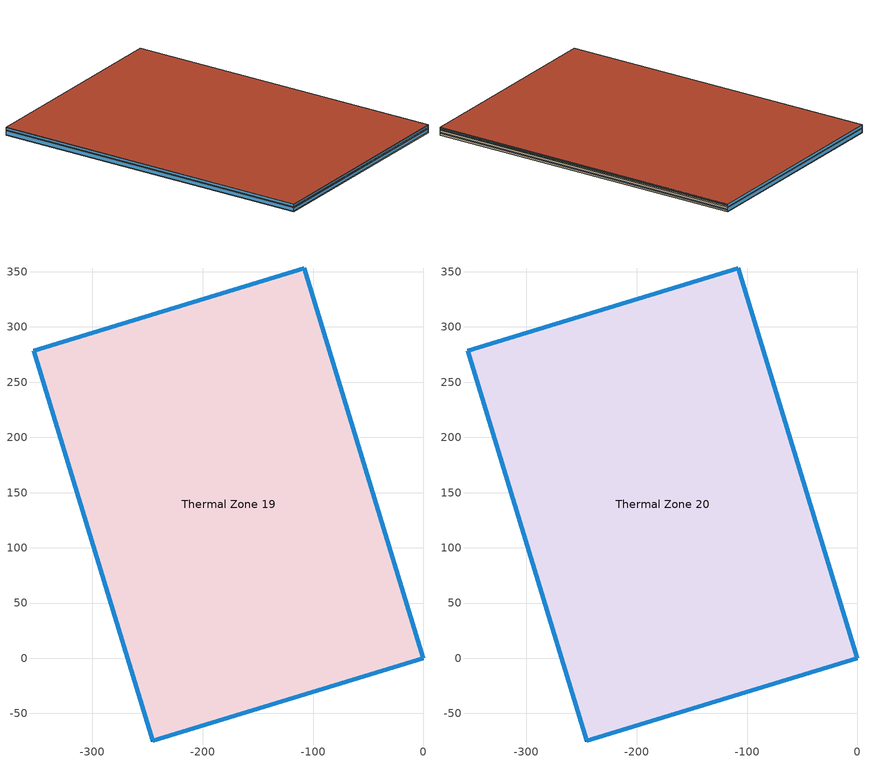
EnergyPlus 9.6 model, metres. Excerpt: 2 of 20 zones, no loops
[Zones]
Thermal Zone 19
 floor to Thermal Zone 18 (Interior Floor): 0,0 -245.13,-74.94 -353.18,278.46 -108.05,353.4 z137.45
 wall outside (Ext Wall): -353.18,278.46 -245.13,-74.94 0,0 -108.05,353.4 -353.18,278.46 z137.45:142.99
 window (Ext Window): -353.17,278.45 -245.13,-74.93 z138.14:142.3; 0,0.01 -108.04,353.39 z139.69:140.75; -245.12,-74.94 -0.01,0 z138.72:141.72; -108.06,353.4 -353.17,278.46 z138.28:142.16
Thermal Zone 20
 floor to Thermal Zone 19 (Interior Floor): 0,0 -245.13,-74.94 -353.18,278.46 -108.05,353.4 z142.99
 wall outside (Ext Wall): -353.18,278.46 -245.13,-74.94 0,0 -108.05,353.4 -353.18,278.46 z142.99:146.65
 window (Ext Window): -353.17,278.45 -245.13,-74.93 z143.45:146.19; 0,0.01 -108.04,353.39 z144.47:145.17; -245.12,-74.94 -0.01,0 z143.83:145.81; -108.06,353.4 -353.17,278.46 z143.54:146.1
 roof outside (Ext Roof): -108.05,353.4 -353.18,278.46 -245.13,-74.94 0,0 z146.65
[Building]
Building 1: North Axis {deg}=-0
[Site:Location]
Washington Dc Dulles IntL Ar: Latitude {deg}=38.98; Longitude {deg}=-77.47; Time Zone {hr}=-5; Elevation {m}=82
[SizingPeriod:DesignDay] Month=7; Day of Month=21; Day Type=SummerDesignDay; Daily Dry-Bulb Temperature Range {deltaC}=14.4; Dry-Bulb Temperature Range Modifier Type=DefaultMultipliers; Barometric Pressure {Pa}=86790; Wind Speed {m/s}=5; Wind Direction {deg}=340; Rain Indicator=No; Snow Indicator=No; Daylight Saving Time Indicator=No; Solar Model Indicator=ASHRAETau; ASHRAE Clear Sky Optical Depth for Beam Irradiance (taub)=0.339; ASHRAE Clear Sky Optical Depth for Diffuse Irradiance (taud)=2.366; Begin Environment Reset Mode=FullResetAtBeginEnvironment
Name | Maximum Dry-Bulb Temperature {C} | Humidity Condition Type | Wetbulb or DewPoint at Maximum Dry-Bulb {C} | Enthalpy at Maximum Dry-Bulb {J/kg}
SALT-LAKE-CITY-IAP Ann Clg .4% Condns DB=>MWB | 36.5 | Wetbulb | 17.1
SALT-LAKE-CITY-IAP Ann Clg .4% Condns DP=>MDB | 22.5 | Dewpoint | 15.6
SALT-LAKE-CITY-IAP Ann Clg .4% Condns Enth=>MDB | 30.8 | Enthalpy |  | 59300
SALT-LAKE-CITY-IAP Ann Clg .4% Condns WB=>MDB | 31.2 | Wetbulb | 19
[Material] Thermal Absorptance=0.9
Name | Roughness | Thickness m | Conductivity W/m-K | Density kg/m3 | Specific Heat J/kg-K | Solar Absorptance | Visible Absorptance
wall concrete | MediumRough | 0.398 | 0.5 | 2243 | 837 | 0.65 | 0.65
roof concrete | MediumRough | 0.401 | 0.5 | 2243 | 837 | 0.65 | 0.65
Wall Insulation [37] | MediumRough | 0.0681 | 0.0432 | 91 | 837 | 0.5 | 0.5
Roof Insulation [25] | MediumRough | 0.263 | 0.049 | 265 | 836.8 | 0.7 | 0.7
F16 Acoustic tile | MediumSmooth | 0.0191 | 0.06 | 368 | 590 | 0.3 | 0.3
M11 100mm lightweight concrete | MediumRough | 0.1016 | 0.53 | 1280 | 840 | 0.5 | 0.5
[Material:AirGap]
F05 Ceiling air space resistance: Thermal Resistance m2-K/W=0.18
[WindowMaterial:SimpleGlazingSystem]
Window Material Simple Glazing System: U-Factor W/m2-K=1.51; Solar Heat Gain Coefficient=0.25
[Construction]
Ext Roof: roof concrete, Roof Insulation [25]
Ext Wall: wall concrete, Wall Insulation [37]
Ext Window: Window Material Simple Glazing System
Interior Floor: F16 Acoustic tile, F05 Ceiling air space resistance, M11 100mm lightweight concrete
[Zone]
Thermal Zone 19: 253, 0, 0, 137.45, , 1, , , , , , Yes
Thermal Zone 20: 253, 0, 0, 142.99, , 1, , , , , , Yes
